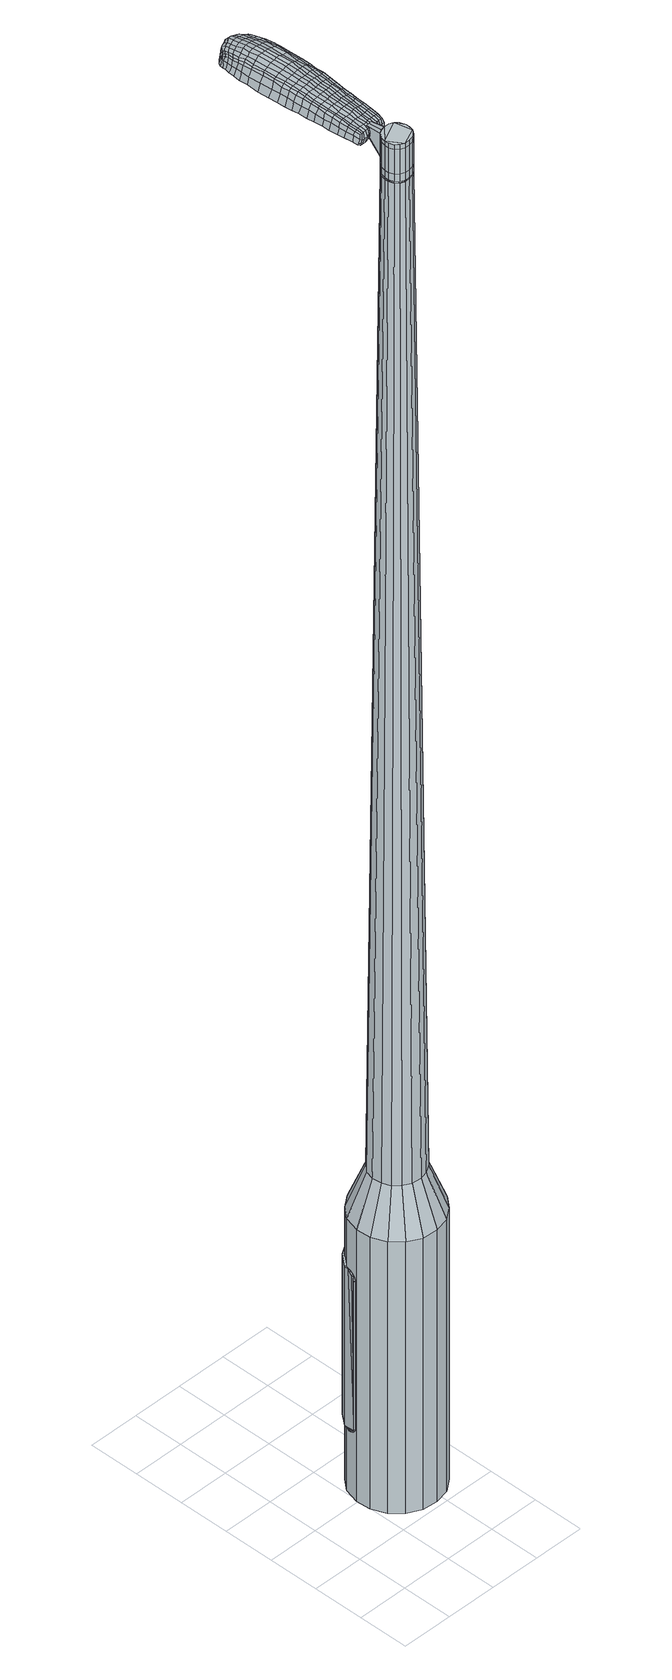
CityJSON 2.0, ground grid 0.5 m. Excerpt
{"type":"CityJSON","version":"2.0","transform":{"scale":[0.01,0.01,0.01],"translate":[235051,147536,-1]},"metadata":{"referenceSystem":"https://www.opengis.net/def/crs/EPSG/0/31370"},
"CityObjects":{
"object1":{"type":"GenericCityObject","attributes":{"cluster":343,"mean_distance_to_centroid":0.307,"new_centroid_x":235051.93,"new_centroid_y":147536.95,"mean_distance_to_camera":6.54,"H1":13.96,"H2":13.77,"Z_final":113.47,"cluster2":-1,"proj_x":235056.51,"proj_y":147536.64,"id_line":88324,"bearing_l":183.93,"distance":4.59,"orientation":"right","G_obj":93.93},"geometry":[{"type":"MultiSurface","lod":"2","boundaries":[[[0,1,2,3]],[[1,4,5,2]],[[4,6,7,5]],[[6,8,9,7]],[[8,10,11,9]],[[10,12,13,11]],[[12,14,15,13]],[[14,16,17,15]],[[16,18,19,17]],[[18,20,21,19]],[[20,22,23,21]],[[22,24,25,23]],[[24,26,27,25]],[[26,28,29,27]],[[28,30,31,29]],[[30,32,33,31]],[[32,34,35,33]],[[34,0,3,35]],[[36,37,38,39]],[[38,40,41,42]],[[41,43,42]],[[42,44,45,46]],[[45,47,46]],[[46,48,49,50]],[[49,51,50]],[[42,46,50,38]],[[50,52,39,38]],[[53,36,39]],[[2,5,7,35]],[[7,9,11,15]],[[11,13,15]],[[15,17,19,23]],[[19,21,23]],[[23,25,27,31]],[[27,29,31]],[[15,23,31,7]],[[31,33,35,7]],[[3,2,35]],[[1,0,54,55]],[[0,34,56,54]],[[34,32,57,56]],[[32,30,58,57]],[[30,28,59,58]],[[28,26,60,59]],[[26,24,61,60]],[[24,22,62,61]],[[22,20,63,62]],[[20,18,64,63]],[[18,16,65,64]],[[16,14,66,65]],[[14,12,67,66]],[[12,10,68,67]],[[10,8,69,68]],[[8,6,70,69]],[[6,4,71,70]],[[4,1,55,71]],[[55,54,72,73]],[[54,56,74,72]],[[56,57,75,74]],[[57,58,76,75]],[[58,59,77,76]],[[59,60,78,77]],[[60,61,79,78]],[[61,62,80,79]],[[62,63,81,80]],[[63,64,82,81]],[[64,65,83,82]],[[65,66,84,83]],[[66,67,85,84]],[[67,68,86,85]],[[68,69,87,86]],[[69,70,88,87]],[[70,71,89,88]],[[71,55,73,89]],[[72,90,91,92]],[[74,93,90,72]],[[94,95,93,74]],[[76,96,95,94]],[[77,97,96,76]],[[98,99,97,77]],[[100,101,99,98]],[[102,103,101,100]],[[104,105,103,102]],[[82,106,105,104]],[[107,108,106,82]],[[109,110,108,107]],[[85,111,110,109]],[[86,112,111,85]],[[87,113,112,86]],[[114,115,113,87]],[[116,117,115,114]],[[92,91,117,116]],[[118,119,120,121]],[[122,118,121,123]],[[124,122,123,125]],[[126,124,125,127]],[[128,126,127,129]],[[130,128,129,131]],[[132,130,131,133]],[[134,132,133,135]],[[136,134,135,137]],[[138,136,137,139]],[[140,138,139,141]],[[142,140,141,143]],[[144,142,143,145]],[[146,144,145,147]],[[148,146,147,149]],[[150,148,149,151]],[[73,72,92]],[[75,94,74]],[[75,76,94]],[[78,98,77]],[[78,79,100,98]],[[79,80,102,100]],[[80,81,104,102]],[[81,82,104]],[[83,107,82]],[[83,84,109,107]],[[84,85,109]],[[88,114,87]],[[88,89,116,114]],[[89,73,92,116]],[[152,91,90]],[[152,153,117,91]],[[153,154,115,117]],[[154,113,115]],[[155,110,111]],[[155,156,108,110]],[[156,106,108]],[[157,105,106]],[[157,158,103,105]],[[158,159,101,103]],[[159,160,99,101]],[[160,97,99]],[[161,95,96]],[[161,93,95]],[[39,52,150,162]],[[152,90,163,151]],[[53,39,162,119]],[[90,93,120,163]],[[36,53,119,118]],[[93,161,121,120]],[[37,36,118,122]],[[161,96,123,121]],[[38,37,122,124]],[[96,97,125,123]],[[40,38,124,126]],[[97,160,127,125]],[[41,40,126,128]],[[160,159,129,127]],[[43,41,128,130]],[[159,158,131,129]],[[42,43,130,132]],[[158,157,133,131]],[[44,42,132,134]],[[157,106,135,133]],[[45,44,134,136]],[[106,156,137,135]],[[47,45,136,138]],[[156,155,139,137]],[[46,47,138,140]],[[155,111,141,139]],[[48,46,140,142]],[[111,112,143,141]],[[49,48,142,144]],[[112,113,145,143]],[[51,49,144,146]],[[113,154,147,145]],[[50,51,146,148]],[[154,153,149,147]],[[52,50,148,150]],[[153,152,151,149]],[[150,151,164,165]],[[151,163,166,164]],[[163,120,167,166]],[[120,119,168,167]],[[119,162,169,168]],[[162,150,165,169]],[[170,171,172,173]],[[174,170,173,175]],[[170,174,176,177]],[[171,170,177,178]],[[179,180,181,182]],[[183,179,182,184]],[[179,183,185,186]],[[180,179,186,187]],[[188,189,190,191]],[[192,188,191,193]],[[188,192,194,195]],[[189,188,195,196]],[[197,198,199,200]],[[201,197,200,202]],[[197,201,203,204]],[[198,197,204,205]],[[206,207,208,209]],[[210,206,209,211]],[[206,210,212,213]],[[207,206,213,214]],[[215,216,217,218]],[[219,215,218,220]],[[215,219,221,222]],[[216,215,222,223]],[[224,225,226,227]],[[216,224,227,217]],[[224,216,223,228]],[[225,224,228,229]],[[230,231,232,233]],[[225,230,233,226]],[[230,225,229,234]],[[231,230,234,235]],[[236,174,175,237]],[[231,236,237,232]],[[236,231,235,238]],[[174,236,238,176]],[[239,240,241,242]],[[243,239,242,244]],[[239,243,245,246]],[[240,239,246,247]],[[248,249,250,251]],[[240,248,251,241]],[[248,240,247,252]],[[249,248,252,253]],[[254,255,256,257]],[[249,254,257,250]],[[254,249,253,258]],[[255,254,258,259]],[[260,261,262,263]],[[255,260,263,256]],[[260,255,259,264]],[[261,260,264,265]],[[266,171,178,267]],[[261,266,267,262]],[[266,261,265,268]],[[171,266,268,172]],[[269,270,271,272]],[[273,269,272,274]],[[269,273,275,276]],[[270,269,276,277]],[[278,279,280,281]],[[270,278,281,271]],[[278,270,277,282]],[[279,278,282,283]],[[284,285,286,287]],[[279,284,287,280]],[[284,279,283,288]],[[285,284,288,289]],[[290,183,184,291]],[[285,290,291,286]],[[290,285,289,292]],[[183,290,292,185]],[[293,294,295,296]],[[297,293,296,298]],[[293,297,299,300]],[[294,293,300,301]],[[302,303,304,305]],[[294,302,305,295]],[[302,294,301,306]],[[303,302,306,307]],[[308,309,310,311]],[[303,308,311,304]],[[308,303,307,312]],[[309,308,312,313]],[[314,315,316,317]],[[309,314,317,310]],[[314,309,313,318]],[[315,314,318,319]],[[320,180,187,321]],[[315,320,321,316]],[[320,315,319,322]],[[180,320,322,181]],[[323,209,208,324]],[[325,323,324,326]],[[323,325,327,328]],[[209,323,328,211]],[[329,325,326,330]],[[331,329,330,332]],[[329,331,333,334]],[[325,329,334,327]],[[335,331,332,336]],[[337,335,336,338]],[[335,337,339,340]],[[331,335,340,333]],[[341,337,338,342]],[[343,341,342,344]],[[341,343,345,346]],[[337,341,346,339]],[[347,343,344,348]],[[198,347,348,199]],[[347,198,205,349]],[[343,347,349,345]],[[350,351,196,195]],[[352,350,195,194]],[[350,352,353,354]],[[351,350,354,355]],[[356,357,355,354]],[[358,356,354,353]],[[356,358,359,360]],[[357,356,360,361]],[[362,363,361,360]],[[364,362,360,359]],[[362,364,365,366]],[[363,362,366,367]],[[368,369,367,366]],[[370,368,366,365]],[[368,370,203,201]],[[369,368,201,202]],[[371,372,373,374]],[[273,371,374,275]],[[371,273,274,375]],[[372,371,375,376]],[[377,192,193,378]],[[372,377,378,373]],[[377,372,376,379]],[[192,377,379,194]],[[380,381,382,383]],[[219,380,383,221]],[[380,219,220,384]],[[381,380,384,385]],[[386,387,388,389]],[[381,386,389,382]],[[386,381,385,390]],[[387,386,390,391]],[[392,189,196,393]],[[387,392,393,388]],[[392,387,391,394]],[[189,392,394,190]],[[395,396,397,398]],[[177,395,398,178]],[[395,177,176,399]],[[396,395,399,400]],[[401,402,403,404]],[[396,401,404,397]],[[401,396,400,405]],[[402,401,405,406]],[[407,200,199,408]],[[402,407,408,403]],[[407,402,406,409]],[[200,407,409,202]],[[410,411,412,413]],[[182,410,413,184]],[[410,182,181,414]],[[411,410,414,415]],[[416,204,203,417]],[[411,416,417,412]],[[416,411,415,418]],[[204,416,418,205]],[[419,420,421,422]],[[297,419,422,299]],[[419,297,298,423]],[[420,419,423,424]],[[425,210,211,426]],[[420,425,426,421]],[[425,420,424,427]],[[210,425,427,212]],[[428,429,430,431]],[[243,428,431,245]],[[428,243,244,432]],[[429,428,432,433]],[[434,435,436,437]],[[429,434,437,430]],[[434,429,433,438]],[[435,434,438,439]],[[440,207,214,441]],[[435,440,441,436]],[[440,435,439,442]],[[207,440,442,208]],[[443,444,433,432]],[[242,443,432,244]],[[443,242,241,445]],[[444,443,445,446]],[[447,448,439,438]],[[444,447,438,433]],[[447,444,446,449]],[[448,447,449,450]],[[451,324,208,442]],[[448,451,442,439]],[[451,448,450,452]],[[324,451,452,326]],[[453,454,455,456]],[[300,453,456,301]],[[453,300,299,422]],[[454,453,422,421]],[[457,328,327,458]],[[454,457,458,455]],[[457,454,421,426]],[[328,457,426,211]],[[459,460,446,445]],[[251,459,445,241]],[[459,251,250,461]],[[460,459,461,462]],[[463,464,450,449]],[[460,463,449,446]],[[463,460,462,465]],[[464,463,465,466]],[[467,330,326,452]],[[464,467,452,450]],[[467,464,466,468]],[[330,467,468,332]],[[469,470,471,472]],[[306,469,472,307]],[[469,306,301,456]],[[470,469,456,455]],[[473,334,333,474]],[[470,473,474,471]],[[473,470,455,458]],[[334,473,458,327]],[[475,476,462,461]],[[257,475,461,250]],[[475,257,256,477]],[[476,475,477,478]],[[479,480,466,465]],[[476,479,465,462]],[[479,476,478,481]],[[480,479,481,482]],[[483,336,332,468]],[[480,483,468,466]],[[483,480,482,484]],[[336,483,484,338]],[[485,486,487,488]],[[312,485,488,313]],[[485,312,307,472]],[[486,485,472,471]],[[489,340,339,490]],[[486,489,490,487]],[[489,486,471,474]],[[340,489,474,333]],[[491,492,478,477]],[[263,491,477,256]],[[491,263,262,493]],[[492,491,493,494]],[[495,496,482,481]],[[492,495,481,478]],[[495,492,494,497]],[[496,495,497,498]],[[499,342,338,484]],[[496,499,484,482]],[[499,496,498,500]],[[342,499,500,344]],[[501,502,503,504]],[[318,501,504,319]],[[501,318,313,488]],[[502,501,488,487]],[[505,346,345,506]],[[502,505,506,503]],[[505,502,487,490]],[[346,505,490,339]],[[507,508,494,493]],[[267,507,493,262]],[[507,267,178,398]],[[508,507,398,397]],[[509,510,498,497]],[[508,509,497,494]],[[509,508,397,404]],[[510,509,404,403]],[[511,348,344,500]],[[510,511,500,498]],[[511,510,403,408]],[[348,511,408,199]],[[512,513,415,414]],[[322,512,414,181]],[[512,322,319,504]],[[513,512,504,503]],[[514,349,205,418]],[[513,514,418,415]],[[514,513,503,506]],[[349,514,506,345]],[[515,516,376,375]],[[272,515,375,274]],[[515,272,271,517]],[[516,515,517,518]],[[519,352,194,379]],[[516,519,379,376]],[[519,516,518,520]],[[352,519,520,353]],[[521,522,523,524]],[[222,521,524,223]],[[521,222,221,383]],[[522,521,383,382]],[[525,526,527,528]],[[522,525,528,523]],[[525,522,382,389]],[[526,525,389,388]],[[529,351,355,530]],[[526,529,530,527]],[[529,526,388,393]],[[351,529,393,196]],[[531,532,518,517]],[[281,531,517,271]],[[531,281,280,533]],[[532,531,533,534]],[[535,358,353,520]],[[532,535,520,518]],[[535,532,534,536]],[[358,535,536,359]],[[537,538,539,540]],[[228,537,540,229]],[[537,228,223,524]],[[538,537,524,523]],[[541,542,543,544]],[[538,541,544,539]],[[541,538,523,528]],[[542,541,528,527]],[[545,357,361,546]],[[542,545,546,543]],[[545,542,527,530]],[[357,545,530,355]],[[547,548,534,533]],[[287,547,533,280]],[[547,287,286,549]],[[548,547,549,550]],[[551,364,359,536]],[[548,551,536,534]],[[551,548,550,552]],[[364,551,552,365]],[[553,554,555,556]],[[234,553,556,235]],[[553,234,229,540]],[[554,553,540,539]],[[557,558,559,560]],[[554,557,560,555]],[[557,554,539,544]],[[558,557,544,543]],[[561,363,367,562]],[[558,561,562,559]],[[561,558,543,546]],[[363,561,546,361]],[[563,564,550,549]],[[291,563,549,286]],[[563,291,184,413]],[[564,563,413,412]],[[565,370,365,552]],[[564,565,552,550]],[[565,564,412,417]],[[370,565,417,203]],[[566,567,400,399]],[[238,566,399,176]],[[566,238,235,556]],[[567,566,556,555]],[[568,569,406,405]],[[567,568,405,400]],[[568,567,555,560]],[[569,568,560,559]],[[570,369,202,409]],[[569,570,409,406]],[[570,569,559,562]],[[369,570,562,367]],[[571,572,573,574]],[[574,573,575,576]],[[577,575,573,578]],[[578,573,572,579]],[[580,581,582,583]],[[583,582,584,585]],[[586,584,582,587]],[[587,582,581,588]],[[589,590,591,592]],[[592,591,593,594]],[[595,593,591,596]],[[596,591,590,597]],[[598,599,600,601]],[[601,600,602,603]],[[604,602,600,605]],[[605,600,599,606]],[[607,608,609,610]],[[610,609,611,612]],[[613,611,609,614]],[[614,609,608,615]],[[616,617,618,619]],[[619,618,620,621]],[[622,620,618,623]],[[623,618,617,624]],[[625,626,627,628]],[[628,627,617,616]],[[624,617,627,629]],[[629,627,626,630]],[[631,632,633,634]],[[634,633,626,625]],[[630,626,633,635]],[[635,633,632,636]],[[576,575,637,638]],[[638,637,632,631]],[[636,632,637,639]],[[639,637,575,577]],[[640,641,642,643]],[[643,642,644,645]],[[646,644,642,647]],[[647,642,641,648]],[[649,650,651,652]],[[652,651,641,640]],[[648,641,651,653]],[[653,651,650,654]],[[655,656,657,658]],[[658,657,650,649]],[[654,650,657,659]],[[659,657,656,660]],[[661,662,663,664]],[[664,663,656,655]],[[660,656,663,665]],[[665,663,662,666]],[[579,572,667,668]],[[668,667,662,661]],[[666,662,667,669]],[[669,667,572,571]],[[670,671,672,673]],[[673,672,674,675]],[[676,674,672,677]],[[677,672,671,678]],[[679,680,681,682]],[[682,681,671,670]],[[678,671,681,683]],[[683,681,680,684]],[[685,686,687,688]],[[688,687,680,679]],[[684,680,687,689]],[[689,687,686,690]],[[585,584,691,692]],[[692,691,686,685]],[[690,686,691,693]],[[693,691,584,586]],[[694,695,696,697]],[[697,696,698,699]],[[700,698,696,701]],[[701,696,695,702]],[[703,704,705,706]],[[706,705,695,694]],[[702,695,705,707]],[[707,705,704,708]],[[709,710,711,712]],[[712,711,704,703]],[[708,704,711,713]],[[713,711,710,714]],[[715,716,717,718]],[[718,717,710,709]],[[714,710,717,719]],[[719,717,716,720]],[[588,581,721,722]],[[722,721,716,715]],[[720,716,721,723]],[[723,721,581,580]],[[607,610,724,725]],[[725,724,726,727]],[[728,726,724,729]],[[729,724,610,612]],[[727,726,730,731]],[[731,730,732,733]],[[734,732,730,735]],[[735,730,726,728]],[[733,732,736,737]],[[737,736,738,739]],[[740,738,736,741]],[[741,736,732,734]],[[739,738,742,743]],[[743,742,744,745]],[[746,744,742,747]],[[747,742,738,740]],[[745,744,748,749]],[[749,748,599,598]],[[606,599,748,750]],[[750,748,744,746]],[[597,751,752,596]],[[596,752,753,595]],[[754,753,752,755]],[[755,752,751,756]],[[756,757,758,755]],[[755,758,759,754]],[[760,759,758,761]],[[761,758,757,762]],[[762,763,764,761]],[[761,764,765,760]],[[766,765,764,767]],[[767,764,763,768]],[[768,769,770,767]],[[767,770,771,766]],[[604,771,770,602]],[[602,770,769,603]],[[772,773,774,775]],[[775,774,674,676]],[[675,674,774,776]],[[776,774,773,777]],[[594,593,778,779]],[[779,778,773,772]],[[777,773,778,780]],[[780,778,593,595]],[[781,782,783,784]],[[784,783,620,622]],[[621,620,783,785]],[[785,783,782,786]],[[787,788,789,790]],[[790,789,782,781]],[[786,782,789,791]],[[791,789,788,792]],[[597,590,793,794]],[[794,793,788,787]],[[792,788,793,795]],[[795,793,590,589]],[[796,797,798,799]],[[799,798,578,579]],[[577,578,798,800]],[[800,798,797,801]],[[802,803,804,805]],[[805,804,797,796]],[[801,797,804,806]],[[806,804,803,807]],[[598,601,808,809]],[[809,808,803,802]],[[807,803,808,810]],[[810,808,601,603]],[[811,812,813,814]],[[814,813,583,585]],[[580,583,813,815]],[[815,813,812,816]],[[604,605,817,818]],[[818,817,812,811]],[[816,812,817,819]],[[819,817,605,606]],[[820,821,822,823]],[[823,822,698,700]],[[699,698,822,824]],[[824,822,821,825]],[[612,611,826,827]],[[827,826,821,820]],[[825,821,826,828]],[[828,826,611,613]],[[829,830,831,646]],[[831,644,646]],[[645,644,831,832]],[[832,831,830,833]],[[834,835,836,837]],[[837,836,830,829]],[[833,830,836,838]],[[838,836,835,839]],[[615,608,840,841]],[[841,840,835,834]],[[839,835,840,842]],[[842,840,608,607]],[[833,843,844,832]],[[832,844,643,645]],[[640,643,844,845]],[[845,844,843,846]],[[839,847,848,838]],[[838,848,843,833]],[[846,843,848,849]],[[849,848,847,850]],[[607,725,851,842]],[[842,851,847,839]],[[850,847,851,852]],[[852,851,725,727]],[[853,854,855,856]],[[856,855,701,702]],[[700,701,855,823]],[[823,855,854,820]],[[728,729,857,858]],[[858,857,854,853]],[[820,854,857,827]],[[827,857,729,612]],[[846,859,845]],[[845,859,652,640]],[[649,652,859,860]],[[860,859,861]],[[850,862,863,849]],[[849,863,859,846]],[[861,859,863,864]],[[864,863,862,865]],[[727,731,866,852]],[[852,866,862,850]],[[865,862,866,867]],[[867,866,731,733]],[[868,869,870,871]],[[871,870,707,708]],[[702,707,870,856]],[[856,870,869,853]],[[734,735,872,873]],[[873,872,869,868]],[[853,869,872,858]],[[858,872,735,728]],[[861,874,875,860]],[[860,875,658,649]],[[655,658,875,876]],[[876,875,874,877]],[[865,878,879,864]],[[864,879,874,861]],[[877,874,879,880]],[[880,879,878,881]],[[733,737,882,867]],[[867,882,878,865]],[[881,878,882,883]],[[883,882,737,739]],[[884,885,886,887]],[[887,886,713,714]],[[708,713,886,871]],[[871,886,885,868]],[[740,741,888,889]],[[889,888,885,884]],[[868,885,888,873]],[[873,888,741,734]],[[877,890,891,876]],[[876,891,664,655]],[[661,664,891,892]],[[892,891,890,893]],[[881,894,895,880]],[[880,895,890,877]],[[893,890,895,896]],[[896,895,894,897]],[[739,743,898,883]],[[883,898,894,881]],[[897,894,898,899]],[[899,898,743,745]],[[900,901,902,903]],[[903,902,719,720]],[[714,719,902,887]],[[887,902,901,884]],[[746,747,904,905]],[[905,904,901,900]],[[884,901,904,889]],[[889,904,747,740]],[[893,906,907,892]],[[892,907,668,661]],[[579,668,907,799]],[[799,907,906,796]],[[897,908,909,896]],[[896,909,906,893]],[[796,906,909,805]],[[805,909,908,802]],[[745,749,910,899]],[[899,910,908,897]],[[802,908,910,809]],[[809,910,749,598]],[[816,911,912,815]],[[815,912,723,580]],[[720,723,912,903]],[[903,912,911,900]],[[606,750,913,819]],[[819,913,911,816]],[[900,911,913,905]],[[905,913,750,746]],[[777,914,915,776]],[[776,915,673,675]],[[670,673,915,916]],[[916,915,914,917]],[[595,753,918,780]],[[780,918,914,777]],[[917,914,918,919]],[[919,918,753,754]],[[920,921,922,923]],[[923,922,623,624]],[[622,623,922,784]],[[784,922,921,781]],[[924,925,926,927]],[[927,926,921,920]],[[781,921,926,790]],[[790,926,925,787]],[[756,751,928,929]],[[929,928,925,924]],[[787,925,928,794]],[[794,928,751,597]],[[917,930,931,916]],[[916,931,682,670]],[[679,682,931,932]],[[932,931,930,933]],[[754,759,934,919]],[[919,934,930,917]],[[933,930,934,935]],[[935,934,759,760]],[[936,937,938,939]],[[939,938,629,630]],[[624,629,938,923]],[[923,938,937,920]],[[940,941,942,943]],[[943,942,937,936]],[[920,937,942,927]],[[927,942,941,924]],[[762,757,944,945]],[[945,944,941,940]],[[924,941,944,929]],[[929,944,757,756]],[[933,946,947,932]],[[932,947,688,679]],[[685,688,947,948]],[[948,947,946,949]],[[760,765,950,935]],[[935,950,946,933]],[[949,946,950,951]],[[951,950,765,766]],[[952,953,954,955]],[[955,954,635,636]],[[630,635,954,939]],[[939,954,953,936]],[[956,957,958,959]],[[959,958,953,952]],[[936,953,958,943]],[[943,958,957,940]],[[768,763,960,961]],[[961,960,957,956]],[[940,957,960,945]],[[945,960,763,762]],[[949,962,963,948]],[[948,963,692,685]],[[585,692,963,814]],[[814,963,962,811]],[[766,771,964,951]],[[951,964,962,949]],[[811,962,964,818]],[[818,964,771,604]],[[801,965,966,800]],[[800,966,639,577]],[[636,639,966,955]],[[955,966,965,952]],[[807,967,968,806]],[[806,968,965,801]],[[952,965,968,959]],[[959,968,967,956]],[[603,769,969,810]],[[810,969,967,807]],[[956,967,969,961]],[[961,969,769,768]],[[571,574,173,172]],[[574,576,175,173]],[[586,587,186,185]],[[587,588,187,186]],[[589,592,191,190]],[[592,594,193,191]],[[613,614,213,212]],[[614,615,214,213]],[[616,619,218,217]],[[619,621,220,218]],[[625,628,227,226]],[[628,616,217,227]],[[631,634,233,232]],[[634,625,226,233]],[[576,638,237,175]],[[638,631,232,237]],[[646,647,246,245]],[[647,648,247,246]],[[648,653,252,247]],[[653,654,253,252]],[[654,659,258,253]],[[659,660,259,258]],[[660,665,264,259]],[[665,666,265,264]],[[666,669,268,265]],[[669,571,172,268]],[[676,677,276,275]],[[677,678,277,276]],[[678,683,282,277]],[[683,684,283,282]],[[684,689,288,283]],[[689,690,289,288]],[[690,693,292,289]],[[693,586,185,292]],[[694,697,296,295]],[[697,699,298,296]],[[703,706,305,304]],[[706,694,295,305]],[[709,712,311,310]],[[712,703,304,311]],[[715,718,317,316]],[[718,709,310,317]],[[588,722,321,187]],[[722,715,316,321]],[[772,775,374,373]],[[775,676,275,374]],[[594,779,378,193]],[[779,772,373,378]],[[621,785,384,220]],[[785,786,385,384]],[[786,791,390,385]],[[791,792,391,390]],[[792,795,394,391]],[[795,589,190,394]],[[699,824,423,298]],[[824,825,424,423]],[[825,828,427,424]],[[828,613,212,427]],[[829,646,431,430]],[[646,245,431]],[[834,837,437,436]],[[837,829,430,437]],[[615,841,441,214]],[[841,834,436,441]],[[970,971,972,973]],[[974,975,973,972]],[[976,977,978,979]],[[980,981,982,983]],[[971,984,985,972]],[[986,974,972,985]],[[987,976,979,988]],[[989,990,981,980]],[[984,991,992,985]],[[992,993,986,985]],[[994,987,988,995]],[[996,990,989,997]],[[991,998,999,992]],[[999,1000,993,992]],[[1001,994,995,1002]],[[1003,996,997,1004]],[[1005,1006,1007,1008]],[[1009,1010,1006,1005]],[[1009,1011,1012,1010]],[[1011,1013,1014,1012]],[[1015,1016,1017,1018]],[[1019,1020,1016,1015]],[[1021,1022,1020,1019]],[[1023,1024,1022,1021]],[[1018,1007,1006,1015]],[[1015,1006,1010,1019]],[[1010,1012,1021,1019]],[[1012,1014,1023,1021]],[[979,978,975,974]],[[988,979,974,986]],[[993,995,988,986]],[[1000,1002,995,993]],[[980,983,977,976]],[[989,980,976,987]],[[997,989,987,994]],[[1004,997,994,1001]],[[981,1005,1008,982]],[[990,1009,1005,981]],[[1011,1009,990,996]],[[1013,1011,996,1003]],[[1025,1026,1027,1028]],[[1027,1029,1030,1031]],[[1027,1031,1032,1033]],[[1027,1033,1028]],[[1034,1025,1028,1035]],[[1036,1035,1028,1037]],[[1038,1037,1028]],[[1039,1027,1026,1040]],[[1041,1039,1040,1042]],[[1043,1041,1042,1044]],[[1045,1043,1044,1046]],[[1047,1045,1046,1048]],[[1048,1049,1050,1051]],[[1048,1051,1052,1053]],[[1048,1053,1054,1055]],[[1054,1056,1057,1058]],[[1054,1058,1059,1060]],[[1054,1060,1055]],[[1048,1055,1047]],[[1061,1062,1026,1025]],[[1063,1064,1029,1027]],[[1065,1066,1038,1028]],[[1062,1067,1040,1026]],[[1068,1063,1027,1039]],[[1067,1069,1042,1040]],[[1070,1068,1039,1041]],[[1069,1071,1044,1042]],[[1072,1070,1041,1043]],[[1071,1073,1046,1044]],[[1074,1072,1043,1045]],[[1073,1075,1048,1046]],[[1076,1074,1045,1047]],[[1075,1077,1049,1048]],[[1078,1079,1056,1054]],[[1080,1076,1047,1055]],[[1050,1049,1077,1081]],[[1051,1050,1081,1082]],[[1052,1051,1082,1083]],[[1053,1052,1083,1084]],[[1054,1053,1084,1078]],[[1085,1061,1025,1034]],[[1086,1085,1034,1035]],[[1087,1086,1035,1036]],[[1088,1087,1036,1037]],[[1066,1088,1037,1038]],[[1030,1029,1064,1089]],[[1057,1056,1079,1090]],[[1031,1030,1089,1091]],[[1032,1031,1091,1092]],[[1033,1032,1092,1093]],[[1028,1033,1093,1065]],[[1058,1057,1090,1094]],[[1059,1058,1094,1095]],[[1060,1059,1095,1096]],[[1055,1060,1096,1080]]]}]}
},
"vertices":[
[88,139,384],[103,138,384],[103,138,96],[88,139,96],[116,131,384],[116,131,96],[126,121,384],[126,121,96],[132,107,384],[132,107,96],[133,93,384],[133,93,96],[129,78,384],[129,78,96],[120,67,384],[120,67,96],[108,58,384],[108,58,96],[94,55,384],[94,55,96],[79,56,384],[79,56,96],[66,63,384],[66,63,96],[56,73,384],[56,73,96],[50,87,384],[50,87,96],[49,101,384],[49,101,96],[53,116,384],[53,116,96],[62,127,384],[62,127,96],[74,136,384],[74,136,96],[82,107,1524],[79,103,1524],[78,98,1524],[90,110,1524],[78,94,1524],[80,89,1524],[87,84,1524],[83,86,1524],[92,84,1524],[97,85,1524],[103,91,1524],[100,87,1524],[104,96,1524],[104,100,1524],[99,108,1524],[102,105,1524],[95,110,1524],[86,109,1524],[89,122,429],[98,121,429],[81,120,429],[74,115,429],[68,108,429],[66,100,429],[67,91,429],[70,83,429],[76,77,429],[84,73,429],[93,72,429],[101,74,429],[109,79,429],[114,86,429],[116,94,429],[115,103,429],[112,111,429],[106,117,429],[90,110,1483],[95,110,1483],[86,109,1483],[82,107,1483],[79,103,1483],[78,98,1483],[78,94,1483],[80,89,1483],[83,86,1483],[87,84,1483],[92,84,1483],[97,85,1483],[100,87,1483],[103,91,1483],[104,96,1483],[104,100,1483],[102,105,1483],[99,108,1483],[90,110,1485],[95,109,1485],[95,109,1483],[86,109,1485],[82,106,1483],[82,106,1485],[79,103,1485],[78,98,1485],[79,94,1483],[79,94,1485],[80,90,1483],[80,90,1485],[83,87,1483],[83,87,1485],[87,85,1483],[87,85,1485],[92,84,1485],[96,85,1483],[96,85,1485],[100,88,1483],[100,88,1485],[103,91,1485],[104,96,1485],[104,100,1485],[102,104,1483],[102,104,1485],[99,107,1483],[99,107,1485],[82,107,1519],[86,109,1519],[86,109,1493],[82,107,1493],[79,103,1519],[79,103,1493],[78,98,1519],[78,98,1493],[78,94,1519],[78,94,1493],[80,89,1519],[80,89,1493],[83,86,1519],[83,86,1493],[87,84,1519],[87,84,1493],[92,84,1519],[92,84,1493],[97,85,1519],[97,85,1493],[100,87,1519],[100,87,1493],[103,91,1519],[103,91,1493],[104,96,1519],[104,96,1493],[104,100,1519],[104,100,1493],[102,105,1519],[102,105,1493],[99,108,1519],[99,108,1493],[95,110,1519],[95,110,1493],[95,110,1485],[99,108,1485],[102,105,1485],[100,87,1485],[97,85,1485],[87,84,1485],[83,86,1485],[80,89,1485],[78,94,1485],[82,107,1485],[90,110,1519],[90,110,1493],[92,129,1513],[92,129,1518],[89,129,1513],[86,129,1513],[86,129,1518],[89,129,1518],[103,204,1519],[103,197,1518],[105,199,1509],[105,206,1510],[103,213,1519],[104,214,1510],[101,212,1526],[102,203,1525],[102,196,1525],[65,202,1519],[66,195,1518],[67,194,1525],[66,201,1525],[64,210,1519],[66,210,1526],[62,212,1510],[63,203,1510],[64,196,1509],[77,276,1519],[81,276,1519],[81,277,1513],[77,277,1513],[73,275,1519],[73,276,1513],[74,273,1524],[77,275,1524],[81,275,1524],[82,202,1530],[83,195,1529],[86,195,1529],[86,203,1530],[82,212,1531],[85,212,1531],[78,211,1530],[79,202,1530],[79,195,1529],[88,122,1512],[91,122,1512],[91,123,1517],[88,123,1517],[85,122,1512],[85,123,1517],[85,123,1506],[88,123,1506],[91,123,1506],[98,263,1519],[99,260,1519],[100,261,1512],[99,264,1512],[97,266,1518],[98,267,1512],[96,265,1522],[97,263,1523],[97,260,1524],[99,255,1519],[100,250,1519],[102,251,1512],[101,256,1512],[98,255,1524],[99,249,1525],[101,244,1519],[102,236,1519],[103,237,1511],[102,245,1511],[100,243,1526],[100,235,1526],[102,225,1519],[104,226,1510],[101,224,1526],[104,130,1513],[104,138,1513],[103,137,1518],[103,130,1517],[104,125,1512],[103,126,1516],[105,126,1506],[105,131,1507],[105,139,1507],[104,146,1514],[104,153,1515],[103,152,1520],[103,145,1519],[105,147,1507],[105,154,1507],[104,161,1515],[104,168,1516],[102,167,1522],[103,160,1521],[105,162,1508],[105,169,1508],[104,175,1517],[104,183,1517],[102,182,1524],[102,174,1523],[105,177,1508],[105,184,1509],[104,190,1518],[102,189,1524],[105,191,1509],[62,262,1519],[62,258,1519],[63,258,1524],[63,261,1523],[63,264,1518],[63,264,1522],[61,265,1512],[61,262,1512],[61,259,1512],[62,253,1519],[62,248,1519],[63,247,1525],[63,253,1524],[60,254,1512],[60,249,1512],[62,242,1519],[62,234,1519],[64,233,1526],[63,241,1526],[60,243,1511],[61,235,1511],[63,222,1519],[65,221,1526],[61,223,1510],[74,129,1513],[73,136,1513],[72,137,1507],[73,129,1507],[75,123,1512],[74,124,1506],[76,124,1516],[75,128,1517],[74,135,1518],[72,143,1514],[71,151,1515],[70,152,1507],[71,144,1507],[73,143,1519],[72,150,1520],[70,158,1515],[69,166,1516],[68,167,1508],[69,159,1508],[71,158,1521],[71,165,1522],[68,173,1517],[67,180,1517],[66,182,1509],[67,174,1508],[70,172,1523],[69,180,1524],[66,188,1518],[65,189,1509],[68,187,1524],[88,128,1519],[90,129,1519],[87,136,1520],[90,136,1520],[84,136,1520],[85,128,1519],[87,143,1522],[89,144,1522],[86,151,1523],[89,151,1523],[83,151,1523],[84,143,1521],[86,158,1524],[88,158,1524],[85,166,1525],[88,166,1525],[82,165,1525],[82,158,1524],[85,173,1526],[88,173,1526],[84,180,1527],[87,181,1527],[81,180,1527],[81,173,1526],[84,188,1528],[87,188,1528],[80,187,1528],[78,272,1527],[81,272,1527],[74,270,1526],[74,266,1527],[78,267,1528],[82,267,1528],[78,261,1529],[82,261,1529],[74,260,1528],[75,253,1530],[79,254,1530],[83,254,1530],[79,246,1531],[83,246,1531],[75,246,1530],[76,237,1531],[80,237,1531],[84,237,1531],[81,224,1531],[84,225,1531],[77,224,1531],[63,266,1518],[65,269,1519],[65,270,1513],[62,267,1513],[64,265,1523],[66,267,1523],[69,272,1519],[69,273,1513],[69,271,1524],[96,268,1518],[94,270,1518],[94,268,1523],[95,266,1523],[97,269,1513],[95,271,1513],[91,272,1519],[88,274,1519],[88,273,1524],[91,271,1523],[92,273,1513],[88,275,1513],[85,276,1519],[85,274,1524],[85,277,1513],[100,203,1528],[98,203,1528],[99,196,1528],[100,196,1527],[100,212,1528],[98,212,1529],[96,203,1529],[92,203,1530],[93,196,1529],[96,196,1528],[95,212,1529],[92,212,1530],[89,203,1530],[89,195,1529],[89,212,1531],[68,201,1528],[70,201,1529],[69,210,1529],[67,210,1528],[69,194,1527],[71,194,1528],[74,202,1529],[73,211,1530],[75,194,1528],[76,121,1512],[78,121,1512],[79,123,1517],[77,122,1517],[75,122,1506],[77,122,1506],[82,121,1512],[82,123,1517],[81,122,1506],[103,123,1512],[101,123,1512],[102,124,1506],[104,124,1506],[102,124,1517],[101,124,1517],[99,123,1512],[96,122,1512],[97,123,1506],[99,123,1506],[98,124,1517],[96,124,1517],[94,122,1512],[94,123,1506],[93,123,1517],[102,129,1519],[100,129,1519],[102,137,1520],[100,137,1520],[98,129,1519],[95,129,1519],[98,137,1520],[95,136,1520],[93,129,1519],[92,136,1520],[76,128,1519],[78,128,1519],[77,135,1520],[75,135,1520],[81,128,1519],[81,136,1520],[102,144,1521],[100,144,1521],[101,152,1522],[100,152,1522],[97,144,1521],[95,144,1521],[97,151,1522],[94,151,1523],[92,144,1522],[92,151,1523],[75,143,1521],[77,143,1521],[76,150,1522],[74,150,1522],[80,143,1521],[79,150,1522],[101,159,1523],[99,159,1523],[101,167,1524],[99,166,1524],[97,159,1523],[94,159,1524],[97,166,1525],[94,166,1525],[91,159,1524],[91,166,1525],[73,157,1523],[75,158,1523],[74,165,1524],[72,165,1524],[79,158,1524],[78,165,1525],[101,174,1525],[99,174,1525],[101,181,1526],[99,181,1526],[96,174,1526],[94,174,1526],[96,181,1527],[93,181,1527],[91,173,1526],[90,181,1527],[71,172,1525],[73,172,1525],[73,180,1526],[70,179,1526],[77,172,1526],[76,180,1527],[101,189,1527],[99,188,1527],[96,188,1527],[93,188,1528],[90,188,1528],[70,187,1527],[72,187,1527],[76,187,1528],[64,263,1525],[66,265,1525],[64,259,1526],[66,261,1526],[70,268,1526],[70,264,1527],[95,264,1525],[94,266,1525],[94,262,1526],[96,261,1525],[91,268,1525],[88,270,1526],[89,266,1527],[92,264,1526],[85,271,1526],[85,267,1527],[64,254,1526],[66,256,1527],[64,248,1527],[66,249,1528],[70,258,1528],[70,251,1529],[97,255,1526],[95,257,1527],[96,251,1528],[98,250,1527],[92,258,1527],[89,260,1528],[90,253,1529],[93,252,1528],[86,261,1528],[86,254,1530],[65,242,1528],[67,243,1529],[65,233,1528],[67,234,1529],[71,244,1529],[71,235,1530],[98,243,1528],[96,244,1528],[97,236,1529],[99,235,1528],[94,245,1529],[90,246,1530],[91,237,1530],[94,236,1530],[87,246,1530],[87,237,1531],[66,222,1529],[68,222,1529],[72,223,1530],[99,224,1528],[97,224,1529],[95,224,1530],[91,224,1530],[88,225,1531],[103,199,1509],[101,197,1518],[101,204,1518],[103,206,1509],[101,213,1519],[102,214,1510],[100,212,1525],[100,203,1525],[100,196,1525],[69,194,1525],[68,195,1518],[67,202,1518],[68,201,1525],[66,211,1519],[67,210,1525],[64,212,1510],[65,203,1509],[66,196,1509],[81,275,1513],[81,274,1519],[78,274,1519],[78,275,1513],[74,273,1519],[74,274,1513],[74,271,1524],[78,273,1524],[81,273,1524],[86,196,1528],[83,196,1528],[83,203,1529],[86,203,1529],[82,212,1529],[85,212,1529],[78,211,1529],[79,202,1529],[80,195,1528],[91,125,1516],[91,124,1512],[88,124,1512],[88,125,1516],[85,124,1512],[85,125,1516],[85,125,1506],[88,125,1506],[91,125,1506],[98,261,1512],[97,260,1519],[96,263,1518],[97,264,1512],[95,265,1518],[97,266,1512],[95,264,1522],[95,262,1523],[95,259,1523],[100,251,1512],[98,249,1519],[97,255,1519],[99,256,1512],[96,254,1524],[97,249,1525],[101,237,1511],[100,236,1519],[99,244,1519],[100,245,1511],[98,243,1525],[98,235,1526],[100,224,1519],[102,226,1510],[99,224,1526],[101,137,1518],[102,138,1513],[102,131,1513],[101,130,1517],[102,126,1512],[101,126,1515],[103,126,1506],[103,132,1506],[103,139,1507],[101,152,1520],[102,153,1514],[102,146,1514],[101,145,1519],[103,147,1507],[103,154,1507],[101,167,1522],[102,168,1516],[102,161,1515],[101,160,1521],[103,162,1508],[103,169,1508],[100,182,1523],[102,183,1517],[102,175,1516],[100,174,1522],[103,177,1508],[103,184,1508],[102,190,1517],[100,189,1524],[103,191,1509],[65,258,1523],[64,258,1519],[64,261,1518],[65,261,1523],[64,263,1518],[65,263,1522],[63,264,1512],[63,262,1512],[63,259,1512],[65,247,1525],[64,248,1519],[64,253,1519],[65,253,1524],[62,254,1512],[62,249,1512],[66,233,1526],[64,234,1519],[64,242,1519],[65,241,1525],[62,243,1511],[63,235,1511],[65,222,1519],[66,222,1526],[63,224,1510],[74,137,1507],[75,136,1513],[76,129,1513],[75,130,1506],[77,124,1512],[76,125,1506],[77,125,1515],[77,129,1517],[76,136,1518],[72,152,1507],[73,151,1514],[74,144,1514],[73,145,1507],[75,143,1519],[74,151,1520],[70,167,1508],[71,166,1516],[72,159,1515],[71,160,1508],[73,158,1521],[72,165,1522],[68,182,1508],[69,181,1517],[70,173,1516],[69,175,1508],[72,173,1522],[71,180,1523],[68,188,1517],[67,189,1509],[70,187,1524],[88,129,1518],[90,130,1518],[87,136,1519],[90,137,1519],[84,136,1519],[85,129,1518],[87,144,1520],[89,144,1520],[86,151,1521],[89,152,1521],[83,151,1521],[84,144,1520],[86,159,1523],[88,159,1523],[85,166,1524],[88,166,1524],[82,166,1524],[83,159,1523],[85,174,1525],[87,174,1525],[84,181,1526],[87,181,1526],[81,181,1526],[81,173,1525],[84,188,1527],[87,188,1527],[80,188,1527],[81,271,1526],[78,270,1526],[74,269,1525],[75,265,1526],[78,266,1526],[81,267,1526],[82,260,1528],[79,260,1528],[75,259,1527],[75,252,1528],[79,253,1529],[82,253,1529],[83,246,1530],[79,246,1530],[76,245,1529],[76,236,1530],[80,237,1530],[83,237,1530],[84,225,1530],[81,224,1530],[77,224,1530],[66,268,1513],[67,267,1518],[65,265,1518],[64,266,1512],[66,264,1523],[67,266,1523],[70,270,1519],[70,271,1513],[71,269,1523],[92,267,1523],[93,268,1518],[94,266,1518],[94,265,1523],[96,267,1512],[94,269,1512],[87,271,1523],[87,272,1519],[90,270,1519],[90,269,1523],[91,271,1513],[88,273,1513],[84,274,1519],[84,272,1524],[84,275,1513],[98,196,1527],[98,203,1527],[99,203,1527],[99,196,1526],[99,212,1527],[97,212,1528],[92,196,1528],[92,203,1528],[95,203,1528],[95,196,1527],[95,212,1528],[92,212,1529],[89,203,1529],[89,196,1528],[88,212,1529],[70,210,1528],[71,202,1527],[69,201,1527],[68,210,1527],[70,194,1526],[72,194,1527],[75,202,1528],[74,211,1528],[75,195,1527],[79,124,1516],[78,124,1512],[77,123,1512],[78,124,1516],[76,124,1506],[77,124,1506],[81,124,1512],[82,125,1516],[81,125,1506],[102,126,1506],[101,125,1512],[102,125,1512],[101,126,1516],[100,126,1516],[96,126,1506],[96,125,1512],[99,125,1512],[99,126,1506],[98,126,1516],[96,126,1516],[93,124,1512],[94,125,1506],[93,125,1516],[100,130,1518],[101,130,1518],[101,137,1519],[100,137,1519],[95,130,1518],[98,130,1518],[98,137,1519],[95,137,1519],[93,130,1518],[92,137,1519],[78,136,1519],[78,129,1518],[77,129,1518],[77,136,1519],[81,129,1518],[81,136,1519],[100,145,1520],[100,152,1521],[99,152,1521],[95,144,1520],[97,145,1520],[97,152,1521],[94,152,1521],[92,144,1520],[92,152,1521],[76,151,1521],[77,143,1520],[76,143,1520],[75,151,1521],[80,144,1520],[79,151,1521],[99,160,1522],[100,160,1522],[100,167,1523],[99,167,1523],[94,159,1522],[97,159,1522],[96,167,1523],[94,167,1524],[91,159,1523],[91,167,1524],[75,165,1523],[75,158,1522],[74,158,1522],[73,165,1523],[79,158,1522],[78,166,1523],[99,174,1524],[100,174,1524],[99,182,1525],[98,182,1525],[93,174,1525],[96,174,1524],[96,182,1525],[93,181,1526],[90,174,1525],[90,181,1526],[73,180,1525],[74,173,1524],[72,173,1524],[72,180,1525],[77,173,1524],[77,180,1525],[98,189,1526],[99,189,1526],[93,189,1527],[96,189,1526],[90,189,1527],[72,187,1526],[71,187,1526],[76,188,1526],[67,264,1524],[66,262,1524],[66,259,1525],[67,260,1525],[71,267,1525],[71,263,1525],[93,261,1525],[93,265,1524],[94,263,1524],[95,260,1525],[88,265,1526],[88,269,1525],[90,267,1524],[91,263,1525],[84,270,1525],[85,266,1526],[67,255,1526],[66,253,1526],[66,247,1526],[67,249,1527],[71,257,1526],[71,251,1527],[95,250,1527],[94,256,1526],[95,255,1526],[96,249,1526],[89,252,1528],[89,259,1527],[92,258,1526],[92,251,1527],[85,260,1527],[86,253,1528],[68,242,1527],[66,241,1527],[67,233,1527],[68,234,1528],[71,244,1528],[72,235,1529],[96,236,1528],[95,244,1527],[97,243,1527],[97,235,1527],[90,237,1529],[90,246,1529],[93,245,1528],[93,236,1528],[86,246,1529],[87,237,1530],[69,222,1528],[67,222,1528],[73,223,1529],[97,224,1528],[98,223,1528],[91,225,1529],[94,224,1529],[88,225,1530],[103,126,1508],[96,125,1508],[95,158,1509],[103,159,1509],[94,180,1510],[103,180,1510],[92,219,1512],[102,220,1512],[103,202,1511],[94,201,1511],[91,237,1513],[90,251,1514],[99,251,1514],[100,238,1513],[89,125,1508],[87,157,1509],[86,179,1510],[83,219,1512],[84,201,1511],[82,236,1513],[81,250,1514],[83,125,1508],[79,157,1509],[77,178,1510],[74,218,1512],[75,200,1511],[72,249,1514],[72,236,1513],[76,124,1508],[71,156,1509],[69,178,1510],[64,217,1512],[66,199,1511],[63,249,1514],[63,235,1513],[88,264,1514],[87,269,1514],[94,269,1514],[97,264,1514],[80,263,1514],[80,268,1514],[72,263,1514],[73,268,1514],[63,262,1514],[66,267,1514],[84,273,1515],[80,276,1515],[81,276,1515],[88,273,1515],[79,273,1515],[79,276,1515],[75,272,1515],[78,276,1515],[71,272,1515],[77,276,1515],[51,113,334],[52,117,334],[52,117,165],[48,103,171],[51,113,165],[50,110,165],[49,107,166],[49,105,167],[48,104,169],[50,110,334],[49,107,333],[49,105,332],[48,104,331],[48,103,328],[61,129,165],[61,129,334],[74,137,165],[74,137,334],[88,141,165],[88,141,334],[103,139,165],[103,139,334],[117,133,165],[117,133,334],[120,130,334],[122,127,334],[124,125,333],[126,124,332],[127,123,331],[127,122,328],[120,130,165],[127,122,171],[127,123,169],[126,124,167],[124,125,166],[122,127,165],[54,112,334],[55,116,334],[55,116,165],[54,112,165],[51,103,171],[51,103,328],[63,127,334],[63,127,165],[75,134,334],[75,134,165],[88,138,334],[88,138,165],[102,136,334],[102,136,165],[115,130,334],[115,130,165],[118,128,334],[125,120,328],[125,120,171],[118,128,165],[120,125,334],[122,123,333],[124,122,332],[125,121,331],[53,109,334],[52,106,333],[51,104,332],[51,103,331],[53,109,165],[125,121,169],[52,106,166],[51,104,167],[51,103,169],[124,122,167],[122,123,166],[120,125,165]
]}
